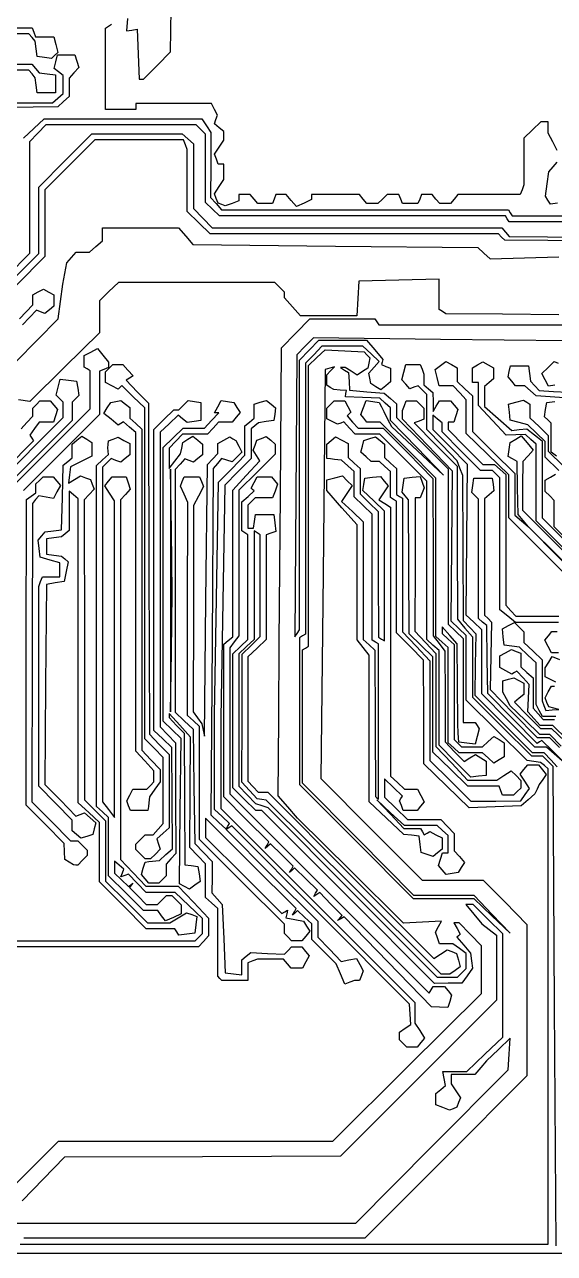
# Model space of a CAD drawing. Extents: x 13 to 278, y 25 to 201.
# Drawn here: x 98.5 to 144.7, y 24.6 to 131.8 of the extents above; entities that cross this region are included whole.
import ezdxf

# ---------------------------------------------------------------- set-up
doc = ezdxf.new("R2010")
doc.units = 0
doc.layers.add('Layer_1', color=7, linetype='CONTINUOUS')

msp = doc.modelspace()

# ---------------------------------------------------------------- linework, layer by layer
at = {"layer": 'Layer_1', "color": 7}
for points in [[(12.949534, 112.88561), (12.949534, 201.124155), (145.2412, 201.124155), (277.53287, 201.124155), (277.53287, 112.88561), (277.53287, 24.64707), (145.2412, 24.64707), (12.949534, 24.64707)], [(108.61531, 59.45866), (108.19953, 59.87444), (108.19953, 60.10122), (108.19953, 60.32801), (108.61531, 60.74378), (109.03108, 61.15956), (109.36805, 61.15956), (109.70502, 61.15956), (110.1429, 61.64341), (110.58078, 62.12726), (110.58078, 65.00425), (110.58078, 67.88124), (109.79128, 68.6958), (109.00178, 69.51036), (108.98888, 83.94284), (108.97598, 98.37532), (107.97578, 99.35198), (106.97558, 100.32865), (106.81647, 100.16954), (106.65736, 100.01043), (106.10554, 100.30576), (105.55371, 100.60109), (105.55371, 101.06803), (105.55371, 101.53497), (105.87121, 101.85247), (106.18871, 102.16997), (106.62395, 102.16997), (107.05919, 102.16997), (107.51431, 101.66707), (107.96943, 101.16417), (107.66363, 100.97518), (107.35784, 100.78619), (108.33124, 99.78933), (109.30465, 98.79247), (109.34735, 84.35641), (109.39015, 69.92035), (110.25004, 69.03308), (111.10994, 68.14582), (111.10994, 64.95828), (111.10994, 61.77074), (110.57703, 61.28846), (110.04413, 60.80619), (110.18914, 60.34929), (110.33415, 59.8924), (109.9094, 59.46764), (109.48465, 59.04289), (109.25787, 59.04289), (109.03108, 59.04289)], [(107.56733, 63.69226), (107.40768, 64.1083), (107.68062, 64.6183), (107.95357, 65.1283), (108.5528, 65.1283), (109.15203, 65.1283), (109.46953, 65.4458), (109.78703, 65.7633), (109.78703, 66.2539), (109.78703, 66.7445), (108.99451, 67.59005), (108.20198, 68.4356), (108.20098, 82.33357), (108.19998, 96.23154), (107.65847, 96.69519), (107.11695, 97.15886), (106.89228, 97.02), (106.6676, 96.88114), (106.04473, 97.39231), (105.42186, 97.90349), (105.7148, 98.38308), (106.00774, 98.86268), (106.45512, 98.95068), (106.90249, 99.03868), (107.28665, 98.71985), (107.67082, 98.40102), (107.67082, 97.94526), (107.67082, 97.4895), (108.19998, 97.01061), (108.72915, 96.53172), (108.72915, 82.53546), (108.72915, 68.5392), (109.52168, 67.69365), (110.3142, 66.84811), (110.3152, 66.31167), (110.3162, 65.77522), (109.85823, 65.12139), (109.40027, 64.46755), (109.36937, 64.20262), (109.33847, 63.93769), (109.29817, 63.60696), (109.25787, 63.27623), (108.49242, 63.27623), (107.72698, 63.27623)], [(109.00382, 57.3104), (108.68498, 57.69458), (108.85696, 58.23644), (109.02894, 58.77831), (109.34184, 58.81861), (109.65474, 58.85891), (109.96163, 58.88831), (110.26851, 58.91771), (110.83121, 59.42695), (111.39391, 59.93618), (111.36171, 64.35641), (111.32951, 68.77664), (110.55829, 69.51552), (109.78707, 70.25439), (109.78707, 83.38216), (109.78707, 96.50993), (110.65957, 97.35558), (111.53206, 98.20123), (111.7368, 98.20123), (111.94154, 98.20123), (112.35249, 98.61219), (112.76345, 99.02314), (113.32578, 98.94294), (113.88811, 98.86274), (113.88811, 98.06899), (113.88811, 97.27524), (113.27824, 97.18874), (112.66836, 97.10234), (112.27648, 97.42757), (111.88461, 97.7528), (111.10042, 97.0015), (110.31624, 96.25021), (110.31624, 83.41575), (110.31624, 70.58129), (110.9857, 69.88252), (111.65516, 69.18375), (111.67136, 64.35932), (111.68756, 59.53489), (111.26653, 59.06965), (110.84549, 58.60442), (110.84549, 58.08285), (110.84549, 57.56129), (110.52799, 57.24379), (110.21049, 56.92629), (109.76664, 56.92629), (109.32279, 56.92629), (109.00395, 57.31047)], [(115.51967, 48.63595), (115.34328, 48.81233), (115.34328, 51.76994), (115.34328, 54.72754), (114.81412, 55.20643), (114.28495, 55.68532), (114.28495, 57.15119), (114.28495, 58.61706), (113.60292, 59.32895), (112.92089, 60.04083), (112.94959, 64.85859), (112.97829, 69.67635), (112.04411, 70.71038), (111.10992, 71.74441), (111.10992, 71.55969), (111.10992, 71.37497), (111.76504, 70.69117), (112.42016, 70.00737), (112.44326, 64.27675), (112.46636, 58.54613), (113.04488, 58.46383), (113.6234, 58.38153), (113.7147, 57.7349), (113.806, 57.08826), (113.34745, 56.75296), (112.8889, 56.41766), (112.45125, 56.65188), (112.0136, 56.88611), (112.0833, 63.21402), (112.153, 69.54194), (111.36688, 70.29509), (110.58076, 71.04824), (110.58076, 82.98538), (110.58076, 94.92252), (111.45325, 95.76817), (112.32574, 96.61382), (113.25921, 96.61382), (114.19268, 96.61382), (114.81409, 97.27528), (115.4355, 97.93674), (115.24778, 97.93674), (115.06006, 97.93674), (115.35185, 98.48196), (115.64365, 99.02718), (116.19404, 98.94498), (116.74442, 98.86278), (117.02069, 98.42194), (117.29695, 97.9811), (116.94917, 97.56204), (116.60138, 97.14299), (116.01333, 97.14299), (115.42527, 97.14299), (114.94638, 96.61382), (114.46749, 96.08465), (113.364, 96.08465), (112.2605, 96.08465), (111.68521, 95.47229), (111.10993, 94.85992), (111.10993, 93.9814), (111.10993, 93.10287), (111.60718, 93.73503), (112.10443, 94.36718), (112.20253, 94.86683), (112.30063, 95.36648), (112.74147, 95.64408), (113.18232, 95.92168), (113.60137, 95.57389), (114.02042, 95.22611), (114.02042, 94.76174), (114.02042, 94.29736), (113.62692, 93.97078), (113.23341, 93.6442), (112.85803, 93.78825), (112.48264, 93.9323), (112.06091, 93.46629), (111.63917, 93.00028), (111.63917, 82.42113), (111.63917, 71.84199), (112.41724, 71.09656), (113.1953, 70.35113), (113.2771, 65.37522), (113.3589, 60.39932), (114.1121, 59.61382), (114.86529, 58.82832), (114.85479, 57.46591), (114.84419, 56.1035), (115.29217, 55.58198), (115.74016, 55.06046), (115.87245, 52.09079), (116.00474, 49.12111), (116.73234, 49.03741), (117.45995, 48.95371), (117.45995, 49.60035), (117.45995, 50.24698), (117.84174, 50.56385), (118.22354, 50.88071), (119.69831, 50.81241), (121.17308, 50.74411), (121.4861, 51.05712), (121.79914, 51.37014), (122.24299, 51.37014), (122.68684, 51.37014), (123.00218, 50.99018), (123.31752, 50.61022), (123.02527, 50.06414), (122.73302, 49.51806), (122.24556, 49.51806), (121.7581, 49.51806), (121.42872, 49.91493), (121.09934, 50.31181), (119.96275, 50.31181), (118.82616, 50.31181), (118.40765, 50.15121), (117.98914, 49.99061), (117.98914, 49.22517), (117.98914, 48.45973), (116.84261, 48.45973), (115.69608, 48.45973)], [(131.53578, 42.95623), (131.21828, 43.27373), (131.21828, 43.60269), (131.21828, 43.93164), (131.7096, 44.27738), (132.20092, 44.62311), (132.14802, 45.49966), (132.09512, 46.37621), (124.33227, 54.15047), (116.56942, 61.92473), (116.32394, 61.77302), (116.07846, 61.62131), (120.0765, 57.61702), (124.07453, 53.61273), (124.07453, 52.92014), (124.07453, 52.22754), (125.10258, 51.1682), (126.13063, 50.10887), (126.79896, 50.23663), (127.46727, 50.36438), (127.75433, 49.82802), (128.04139, 49.29165), (127.88174, 48.87561), (127.72208, 48.45957), (127.50745, 48.45957), (127.29281, 48.45957), (126.87286, 48.29841), (126.4529, 48.13726), (126.06289, 49.02602), (125.67287, 49.91477), (124.60912, 50.96601), (123.54537, 52.01723), (123.54537, 52.70582), (123.54537, 53.39441), (122.93042, 53.97211), (122.31548, 54.54982), (122.09426, 54.34897), (121.87303, 54.14811), (122.03338, 54.43034), (122.19373, 54.71256), (118.23934, 58.66036), (114.28495, 62.60816), (114.28495, 61.7589), (114.28495, 60.90965), (117.61984, 57.59647), (120.95473, 54.28328), (121.19827, 54.4338), (121.44181, 54.58431), (121.36911, 54.24863), (121.29641, 53.91294), (122.06186, 53.76594), (122.82732, 53.61894), (123.10485, 53.1781), (123.38239, 52.73726), (123.03461, 52.3182), (122.68682, 51.89915), (122.24297, 51.89915), (121.79912, 51.89915), (121.48162, 52.21665), (121.16412, 52.53415), (121.16412, 52.9478), (121.16412, 53.36145), (117.45995, 57.05852), (113.75578, 60.7556), (113.75578, 65.67908), (113.75578, 70.60255), (113.22705, 71.08105), (112.69832, 71.55954), (112.72062, 80.84931), (112.74292, 90.13907), (112.42083, 90.84599), (112.09873, 91.5529), (112.25751, 91.96665), (112.41627, 92.3804), (113.09434, 92.3804), (113.77241, 92.3804), (113.93796, 91.94898), (114.10351, 91.51756), (113.6699, 90.69221), (113.2363, 89.86686), (113.2258, 80.87102), (113.2153, 71.87519), (113.58604, 71.34602), (113.95677, 70.81686), (114.07161, 70.28769), (114.18645, 69.75852), (114.32294, 81.59415), (114.45942, 93.42977), (114.90136, 93.9181), (115.3433, 94.40644), (115.3433, 94.83932), (115.3433, 95.2722), (115.87794, 95.55832), (116.41257, 95.84445), (116.67026, 95.68519), (116.92796, 95.52593), (117.19344, 95.02987), (117.45892, 94.53381), (117.03469, 94.10958), (116.61046, 93.68535), (116.14653, 93.8326), (115.68259, 93.97985), (115.31527, 93.53725), (114.94794, 93.09465), (114.85454, 77.987), (114.76114, 62.87936), (115.42116, 62.26414), (116.08118, 61.64894), (116.23322, 61.89496), (116.38528, 62.14098), (115.73197, 62.75472), (115.07867, 63.36847), (115.07893, 67.48954), (115.0792, 71.61061), (115.25443, 81.7512), (115.42966, 91.8918), (116.57697, 93.0723), (117.72428, 94.25279), (117.72428, 95.53316), (117.72428, 96.81352), (118.12115, 97.1429), (118.51803, 97.47227), (118.51803, 98.08351), (118.51803, 98.69474), (119.05989, 98.86672), (119.60176, 99.0387), (119.9987, 98.70926), (120.39565, 98.37983), (120.31675, 97.82751), (120.23805, 97.27519), (119.5766, 97.18369), (118.91514, 97.09219), (118.58441, 96.82057), (118.25368, 96.54894), (118.25368, 95.25995), (118.25368, 93.97097), (117.10651, 92.80733), (115.95934, 91.64369), (115.78397, 81.49485), (115.6086, 71.34602), (115.60833, 67.40251), (115.60807, 63.45901), (124.07474, 54.98798), (132.5414, 46.51696), (132.5414, 45.62687), (132.5414, 44.73678), (132.96957, 44.08331), (133.39775, 43.42983), (133.06947, 43.03428), (132.74119, 42.63873), (132.29734, 42.63873), (131.85349, 42.63873), (131.53599, 42.95623)], [(136.04693, 67.57725), (134.65787, 68.96621), (134.65787, 73.09167), (134.65787, 77.21712), (134.1287, 77.69601), (133.59953, 78.1749), (133.59953, 85.08542), (133.59953, 91.99593), (131.54316, 94.04024), (129.48678, 96.08455), (128.40916, 96.08455), (127.33155, 96.08455), (126.84683, 96.62016), (126.36212, 97.15576), (126.07822, 97.05279), (125.79432, 96.94981), (125.3313, 97.18795), (124.86828, 97.42609), (124.86828, 97.89303), (124.86828, 98.35997), (125.18578, 98.67747), (125.50328, 98.99497), (125.97022, 98.99497), (126.43716, 98.99497), (126.70175, 98.50059), (126.96633, 98.00622), (126.80087, 97.84076), (126.63542, 97.6753), (127.11577, 97.14451), (127.59613, 96.61372), (128.68545, 96.61372), (129.77476, 96.61372), (131.95173, 94.42538), (134.1287, 92.23704), (134.1347, 85.3634), (134.1407, 78.48976), (134.6581, 77.8283), (135.1755, 77.16685), (135.1815, 73.21069), (135.1875, 69.25454), (136.01493, 68.40084), (136.84237, 67.54714), (137.33876, 67.85715), (137.83516, 68.16715), (138.29727, 67.87566), (138.75937, 67.58418), (138.75937, 66.95155), (138.75937, 66.31893), (138.09791, 66.25363), (137.43645, 66.18833), (136.04739, 67.57729)], [(111.78078, 52.67773), (111.60789, 52.95747), (110.34948, 52.95747), (109.09107, 52.95747), (107.0578, 55.00395), (105.02453, 57.05043), (105.02453, 59.64233), (105.02453, 62.23423), (104.09849, 63.08413), (103.17245, 63.93402), (103.17245, 77.19876), (103.17245, 90.46351), (102.77557, 90.79289), (102.3787, 91.12226), (102.3787, 89.40247), (102.3787, 87.68268), (102.04797, 87.41105), (101.71724, 87.13943), (101.05578, 87.04793), (100.39432, 86.95643), (100.39432, 86.29497), (100.39432, 85.63351), (101.05578, 85.54201), (101.71724, 85.45051), (102.01374, 85.20729), (102.31024, 84.96407), (102.13534, 84.10891), (101.96043, 83.25375), (101.17738, 83.11819), (100.39432, 82.98263), (100.32452, 74.26595), (100.25472, 65.54927), (101.61679, 64.17007), (102.97886, 62.79087), (103.35012, 62.93334), (103.72138, 63.07581), (104.212, 62.63181), (104.7026, 62.18781), (104.57045, 61.68244), (104.43829, 61.17707), (103.92499, 61.01416), (103.4117, 60.85124), (103.02752, 61.17008), (102.64334, 61.48892), (102.64334, 61.95658), (102.64334, 62.42424), (101.18813, 63.90288), (99.732932, 65.38152), (99.732932, 74.09681), (99.732932, 82.8121), (99.893522, 83.23061), (100.05412, 83.64913), (100.81957, 83.64913), (101.58501, 83.64913), (101.58501, 84.25587), (101.58501, 84.86262), (100.72511, 85.11577), (99.865222, 85.36892), (99.779922, 86.11252), (99.694622, 86.85613), (99.997682, 87.2213), (100.30075, 87.58647), (101.00899, 87.66837), (101.71723, 87.75027), (101.79203, 90.56936), (101.86683, 93.38845), (102.25501, 93.71061), (102.64319, 94.03277), (102.64319, 94.62944), (102.64319, 95.2261), (103.06224, 95.57388), (103.4813, 95.92167), (103.92214, 95.64359), (104.36298, 95.36551), (104.36298, 94.76173), (104.36298, 94.15794), (103.89996, 93.93067), (103.43694, 93.70339), (102.97392, 93.47827), (102.5109, 93.25315), (102.4258, 92.53816), (102.3407, 91.82318), (102.85375, 92.14359), (103.3668, 92.46399), (103.80472, 92.29594), (104.24264, 92.1279), (104.40102, 91.71517), (104.5594, 91.30244), (104.13044, 90.82843), (103.70148, 90.35444), (103.70948, 77.27839), (103.71748, 64.20235), (104.63512, 63.28905), (105.55276, 62.37574), (105.55276, 59.74159), (105.55276, 57.10744), (107.39206, 55.29708), (109.23136, 53.48673), (110.19551, 53.48673), (111.15966, 53.48673), (111.89859, 53.92323), (112.63753, 54.35973), (113.08161, 54.18932), (113.5257, 54.0189), (113.4418, 53.2898), (113.358, 52.56069), (112.65538, 52.47939), (111.95276, 52.39809)], [(130.1816, 50.0737), (126.36679, 53.99204), (126.08056, 53.82922), (125.79432, 53.66639), (125.99814, 53.89058), (126.20196, 54.11477), (125.22754, 55.11267), (124.25312, 56.11057), (123.99066, 55.94835), (123.72819, 55.78614), (123.8904, 56.04861), (124.05262, 56.31107), (123.05472, 57.28549), (122.05682, 58.25991), (121.83263, 58.05609), (121.60844, 57.85227), (121.7722, 58.14001), (121.93595, 58.42774), (120.93805, 59.40216), (119.94016, 60.37658), (119.71597, 60.17276), (119.49178, 59.96894), (119.65337, 60.25318), (119.81496, 60.53741), (117.84371, 62.49551), (115.87245, 64.45361), (115.87245, 71.10857), (115.87245, 77.76352), (116.26932, 78.0929), (116.6662, 78.42228), (116.6662, 84.81179), (116.6662, 91.20131), (117.84112, 92.48104), (119.01605, 93.76078), (118.72541, 94.22616), (118.43477, 94.69155), (118.60282, 95.12948), (118.77086, 95.5674), (119.17711, 95.72329), (119.58335, 95.87918), (119.97686, 95.5526), (120.37037, 95.22602), (120.37037, 94.78711), (120.37037, 94.34821), (118.78287, 92.77727), (117.19537, 91.20634), (117.18737, 84.84805), (117.17937, 78.48977), (116.79091, 77.97618), (116.40245, 77.46259), (116.40245, 71.09551), (116.40245, 64.72843), (125.09935, 56.03453), (133.79626, 47.34062), (133.97851, 47.63551), (134.16076, 47.9304), (134.64192, 47.9304), (135.12307, 47.9304), (135.44191, 47.54622), (135.76075, 47.16204), (135.58877, 46.62018), (135.41679, 46.07832), (134.70701, 46.11682), (133.99724, 46.15532), (130.18243, 50.07367)], [(134.94358, 58.09138), (134.61415, 58.48833), (134.78613, 59.03019), (134.95811, 59.57206), (135.20486, 59.57206), (135.45162, 59.57206), (135.45162, 60.3248), (135.45162, 61.07754), (134.96776, 61.51542), (134.48391, 61.9533), (133.05955, 61.9533), (131.63519, 61.9533), (130.43455, 63.07778), (129.23391, 64.20226), (130.41348, 62.94549), (131.59304, 61.68872), (132.31609, 61.68872), (133.03914, 61.68872), (133.20533, 61.41982), (133.37152, 61.15092), (133.61235, 61.29977), (133.85318, 61.44861), (134.38781, 61.16248), (134.92245, 60.87635), (134.92245, 60.38889), (134.92245, 59.90143), (134.53827, 59.58259), (134.15409, 59.26375), (133.62858, 59.43054), (133.10308, 59.59733), (133.02058, 60.3123), (132.93808, 61.02726), (132.25613, 61.10656), (131.57418, 61.18586), (130.07332, 62.60514), (128.57246, 64.02441), (128.57246, 70.42159), (128.57246, 76.81877), (128.04329, 77.49149), (127.51413, 78.16422), (127.51413, 83.17937), (127.51413, 88.19451), (126.19121, 89.67879), (124.86829, 91.16307), (124.86829, 91.63438), (124.86829, 92.10569), (125.55215, 92.27733), (126.236, 92.44896), (126.6513, 92.03366), (127.06662, 91.61834), (126.61101, 90.923), (126.1554, 90.22765), (127.09935, 89.3374), (128.04329, 88.44714), (128.04329, 83.31101), (128.04329, 78.17487), (128.55553, 77.71131), (129.06776, 77.24774), (129.09246, 70.87161), (129.11716, 64.49548), (129.24174, 64.37091), (129.36631, 64.24633), (129.36631, 71.02169), (129.36631, 77.79705), (129.10173, 77.96057), (128.83714, 78.12409), (128.83714, 83.61522), (128.83714, 89.10636), (128.04339, 89.86682), (127.24964, 90.62728), (127.24964, 91.72739), (127.24964, 92.82751), (126.69663, 93.32798), (126.14362, 93.82845), (125.83674, 93.85785), (125.52983, 93.88725), (125.1991, 93.92755), (124.86837, 93.96785), (124.86837, 94.59691), (124.86837, 95.22597), (125.24834, 95.54131), (125.6283, 95.85665), (126.17438, 95.5644), (126.72046, 95.27215), (126.72046, 94.661), (126.72046, 94.04986), (127.24962, 93.57097), (127.77879, 93.09208), (127.77879, 91.98656), (127.77879, 90.88104), (128.56519, 90.10934), (129.35159, 89.33764), (129.35859, 83.86315), (129.36559, 78.38866), (129.63017, 78.22514), (129.89476, 78.06162), (129.89476, 83.71387), (129.89476, 89.36613), (128.95842, 90.27366), (128.02209, 91.18119), (128.09849, 91.71462), (128.17489, 92.24806), (128.85899, 92.32756), (129.5431, 92.40706), (129.88248, 91.99813), (130.22186, 91.58921), (129.81895, 90.97429), (129.41604, 90.35938), (129.91994, 90.04468), (130.42384, 89.72999), (130.42384, 78.00439), (130.42384, 66.2788), (131.03621, 65.70351), (131.64857, 65.12822), (132.21753, 65.12822), (132.78647, 65.12822), (133.07873, 64.58215), (133.37098, 64.03607), (133.05564, 63.6561), (132.7403, 63.27614), (132.13954, 63.27614), (131.53879, 63.27614), (131.37733, 63.69689), (131.21588, 64.11764), (131.33962, 64.31786), (131.46336, 64.51808), (130.67902, 65.26953), (129.89468, 66.02098), (129.89468, 65.23142), (129.89468, 64.44187), (130.89802, 63.46213), (131.90136, 62.48239), (133.36544, 62.48239), (134.82952, 62.48239), (135.40481, 61.87003), (135.98009, 61.25766), (135.98009, 60.5018), (135.98009, 59.74593), (136.43199, 59.24659), (136.88389, 58.74725), (136.60341, 58.29972), (136.32292, 57.85218), (135.79763, 57.77328), (135.27233, 57.69438), (134.9429, 58.09132)], [(135.30898, 65.42028), (133.33495, 67.3344), (133.32295, 71.85375), (133.31095, 76.3731), (132.1345, 77.56372), (130.95806, 78.75435), (130.95606, 84.49342), (130.95406, 90.23249), (130.68948, 90.39601), (130.42489, 90.55953), (130.42489, 91.69354), (130.42489, 92.82754), (129.94104, 93.26542), (129.45718, 93.7033), (129.10198, 93.7033), (128.74677, 93.7033), (128.29162, 94.11521), (127.83646, 94.52712), (127.96862, 95.03249), (128.10078, 95.53786), (128.61407, 95.70078), (129.12737, 95.86369), (129.51155, 95.54485), (129.89573, 95.22601), (129.89573, 94.63796), (129.89573, 94.0499), (130.42489, 93.57101), (130.95406, 93.09212), (130.95406, 91.95812), (130.95406, 90.82412), (131.21864, 90.6606), (131.48323, 90.49708), (131.48323, 84.68052), (131.48323, 78.86397), (132.67385, 77.59109), (133.86448, 76.31822), (133.86448, 71.97294), (133.86448, 67.62765), (135.65547, 65.85038), (137.44647, 64.07311), (139.62666, 64.09641), (141.80686, 64.11971), (142.18452, 64.65889), (142.56217, 65.19807), (142.15077, 65.82593), (141.73938, 66.4538), (142.06766, 66.84935), (142.39594, 67.2449), (142.86031, 67.2449), (143.32468, 67.2449), (143.67247, 66.82585), (144.02025, 66.40679), (143.70318, 65.96595), (143.38611, 65.52511), (143.20766, 65.12823), (143.02922, 64.73136), (142.42531, 64.20219), (141.82141, 63.67303), (139.5524, 63.58953), (137.28338, 63.50603)], [(102.38811, 58.76689), (102.00065, 59.01195), (101.97045, 59.70215), (101.94025, 60.39235), (100.28145, 62.06603), (98.622652, 63.73971), (98.647852, 77.06786), (98.673052, 90.39601), (99.070712, 90.68976), (99.468372, 90.98352), (99.468372, 91.36445), (99.468372, 91.74539), (99.785872, 92.06289), (100.10337, 92.38039), (100.54722, 92.38039), (100.99107, 92.38039), (101.30641, 92.00042), (101.62175, 91.62046), (101.31539, 91.04802), (101.00902, 90.47557), (100.37267, 90.59722), (99.736312, 90.71887), (99.458432, 90.38404), (99.180552, 90.04922), (99.151252, 77.04185), (99.121952, 64.03449), (100.80888, 62.33244), (102.4958, 60.63039), (102.81527, 60.63039), (103.13474, 60.63039), (103.55052, 60.21461), (103.96629, 59.79884), (103.96629, 59.57206), (103.96629, 59.34527), (103.55052, 58.9295), (103.13474, 58.51372), (102.95521, 58.51772), (102.77567, 58.52172), (102.38821, 58.76678)], [(111.30813, 87.66641), (111.23063, 93.04185), (111.2305, 82.45851), (111.23037, 71.87518), (111.30797, 77.08308), (111.38557, 82.29098)], [(140.04521, 64.99601), (139.89292, 65.39289), (138.53216, 65.39789), (137.17141, 65.40289), (135.65005, 66.87513), (134.1287, 68.34736), (134.1287, 72.50464), (134.1287, 76.66191), (133.09711, 77.66924), (132.06551, 78.67657), (132.02701, 84.52306), (131.98851, 90.36955), (131.71541, 90.69862), (131.4423, 91.02768), (131.5288, 91.63756), (131.6153, 92.24744), (132.32019, 92.32894), (133.02508, 92.41044), (133.18608, 91.90317), (133.34709, 91.39589), (133.18049, 90.96174), (133.01389, 90.52759), (132.79021, 90.52759), (132.56653, 90.52759), (132.56253, 84.71607), (132.55853, 78.90454), (133.47558, 77.93218), (134.39263, 76.95982), (134.39263, 72.9081), (134.39263, 68.85637), (135.774, 67.38886), (137.15538, 65.92134), (138.42915, 65.92134), (139.70291, 65.92134), (140.32526, 66.32912), (140.94761, 66.7369), (141.37428, 66.31022), (141.80096, 65.88355), (141.80096, 65.55849), (141.80096, 65.23343), (141.48346, 64.91593), (141.16596, 64.59843), (140.68141, 64.59843), (140.19685, 64.59843), (140.04456, 64.9953)], [(153.4962, 72.32498), (153.1787, 72.64248), (153.1787, 75.03944), (153.1787, 77.4364), (147.82089, 82.72559), (142.46307, 88.01477), (147.6886, 82.72069), (152.91412, 77.4266), (152.91412, 75.03454), (152.91412, 72.64248), (153.23162, 72.32498), (153.54912, 72.00748), (153.68141, 72.00748), (153.8137, 72.00748)]]:
    msp.add_lwpolyline(points, close=True, dxfattribs=at)
for points in [[(107.46383, 132.34847), (107.39143, 131.24777), (107.86072, 131.32697), (108.33, 131.40617), (108.4068, 129.22335), (108.4837, 127.04054), (108.68249, 127.04054), (108.88128, 127.04054), (110.06085, 128.24224), (111.24042, 129.44395), (111.30322, 135.03144)], [(144.9716, 120.82281), (144.57636, 121.58066), (144.18111, 122.33851), (144.18111, 122.83743), (144.18111, 123.33635), (143.86486, 123.33635), (143.54861, 123.33635), (142.80653, 122.62539), (142.06444, 121.91443), (142.06444, 119.86891), (142.06444, 117.82338), (141.90385, 117.40487), (141.74325, 116.98635), (139.02583, 116.98635), (136.3084, 116.98635), (135.97894, 116.58947), (135.64957, 116.19259), (135.18519, 116.19259), (134.72082, 116.19259), (134.39144, 116.58947), (134.06207, 116.98634), (133.5936, 116.98634), (133.12514, 116.98634), (132.97285, 116.58947), (132.82055, 116.19259), (132.14248, 116.19259), (131.46442, 116.19259), (131.31212, 116.58947), (131.15983, 116.98634), (130.64007, 116.98634), (130.12031, 116.98634), (129.72344, 116.58947), (129.32656, 116.19259), (128.84869, 116.19259), (128.37082, 116.19259), (128.04144, 116.58947), (127.71207, 116.98634), (125.6278, 116.98634), (123.54353, 116.98634), (123.54353, 116.76423), (123.54353, 116.54212), (122.87671, 116.23829), (122.2099, 115.93447), (121.75958, 116.46041), (121.30926, 116.98634), (120.8672, 116.98634), (120.42514, 116.98634), (120.27284, 116.58947), (120.12055, 116.19259), (119.48319, 116.19259), (118.84582, 116.19259), (118.51644, 116.58947), (118.18707, 116.98634), (117.6903, 116.98634), (117.19353, 116.98634), (117.19353, 116.71323), (117.19353, 116.44012), (116.59821, 116.21883), (116.0029, 115.99754), (115.69263, 116.11552), (115.38236, 116.23351), (115.22361, 116.64721), (115.06486, 117.06091), (115.46773, 117.67577), (115.87061, 118.29064), (115.87061, 118.96141), (115.87061, 119.63218), (115.63433, 119.63218), (115.39806, 119.63218), (115.23146, 120.06633), (115.06486, 120.50049), (115.46773, 121.11536), (115.87061, 121.73022), (115.87061, 122.10401), (115.87061, 122.4778), (115.46169, 122.81717), (115.05278, 123.15654), (115.19616, 123.53019), (115.33955, 123.90384), (115.0666, 124.41384), (114.79366, 124.92384), (111.49568, 124.92384), (108.19769, 124.92384), (108.19769, 124.65926), (108.19769, 124.39468), (106.87478, 124.39468), (105.55186, 124.39468), (105.55186, 127.95094), (105.55186, 131.5072), (105.81716, 131.67116), (106.08246, 131.83513)], [(97.815592, 131.53765), (99.145102, 131.53765), (99.297402, 131.14077), (99.449692, 130.74389), (100.24671, 130.74389), (101.04372, 130.74389), (101.2146, 130.06306), (101.38548, 129.38223), (101.11786, 129.11462), (100.85025, 128.84701), (100.22442, 128.93561), (99.598592, 129.02411), (99.507092, 129.68557), (99.415592, 130.34702), (99.143962, 130.67775), (98.872332, 131.00849), (97.766012, 131.00849)], [(96.778412, 124.9955), (98.850952, 124.9895), (100.92348, 124.9835), (101.3865, 125.39141), (101.84952, 125.79933), (101.84952, 126.58905), (101.84952, 127.37877), (101.45678, 127.67252), (101.06403, 127.96627), (101.22305, 128.56158), (101.38207, 129.1569), (102.12713, 129.1569), (102.8722, 129.1569), (103.04617, 128.60877), (103.22014, 128.06064), (102.79941, 127.59575), (102.37869, 127.13085), (102.37869, 126.3328), (102.37869, 125.53474), (101.88335, 125.08647), (101.38801, 124.63819), (99.257782, 124.61059), (97.127552, 124.58299)], [(97.460832, 128.36376), (99.138922, 128.36376), (99.455262, 127.9826), (99.771602, 127.60143), (100.47984, 127.51953), (101.18808, 127.43763), (101.18808, 126.64388), (101.18808, 125.85013), (100.39433, 125.85013), (99.600582, 125.85013), (99.509082, 126.51158), (99.417582, 127.17304), (99.145952, 127.50377), (98.874322, 127.8345), (97.737732, 127.8345)], [(98.407792, 121.89456), (99.311042, 122.74653), (100.21429, 123.5985), (107.08582, 123.5985), (113.95735, 123.5985), (114.35588, 122.99026), (114.75442, 122.38202), (114.74192, 119.55093), (114.72942, 116.71986), (115.20854, 116.19043), (115.68767, 115.661), (128.19875, 115.661), (140.70984, 115.661), (140.87336, 115.39642), (141.03688, 115.13184), (144.03319, 115.13184), (147.0295, 115.13184)], [(147.0687, 114.60536), (143.92163, 114.60536), (140.77456, 114.60536), (140.61104, 114.86994), (140.44752, 115.13453), (127.97862, 115.13453), (115.50973, 115.13453), (114.89736, 115.70981), (114.285, 116.2851), (114.285, 119.26279), (114.285, 122.24048), (113.86923, 122.65625), (113.45345, 123.07203), (106.90727, 123.07203), (100.36108, 123.07203), (99.650122, 122.32994), (98.939172, 121.58786), (98.939172, 116.71377), (98.939172, 111.83968), (97.027562, 109.91522)], [(97.423282, 109.5174), (99.732872, 111.83774), (99.732872, 114.73769), (99.732872, 117.63764), (102.04245, 119.95798), (104.35204, 122.27832), (108.30547, 122.27832), (112.25891, 122.27832), (112.74276, 121.84043), (113.22662, 121.40255), (113.22662, 118.58337), (113.22662, 115.76419), (114.05176, 114.92021), (114.8769, 114.07623), (127.51311, 114.07623), (140.14932, 114.07623), (140.45864, 113.70353), (140.76796, 113.33082), (144.11336, 113.29932), (147.45877, 113.26792)], [(147.89442, 112.95629), (144.14046, 112.98069), (140.3865, 113.00509), (140.11435, 113.27724), (139.84222, 113.54942), (127.27244, 113.54942), (114.70266, 113.54942), (113.69931, 114.52916), (112.69597, 115.5089), (112.69597, 118.21169), (112.69597, 120.91448), (112.53537, 121.33299), (112.37477, 121.75151), (108.506, 121.75151), (104.63723, 121.75151), (102.44889, 119.57454), (100.26055, 117.39757), (100.26055, 114.48628), (100.26055, 111.57499), (97.818382, 109.12262)], [(145.00552, 116.23561), (144.37398, 116.14631), (144.15401, 116.50018), (143.93404, 116.85406), (144.09313, 117.9124), (144.25222, 118.97073), (144.61391, 119.38844), (144.9756, 119.80614)], [(97.762712, 102.43446), (99.597672, 104.28359), (101.43263, 106.13273), (101.62749, 107.65703), (101.82234, 109.18134), (102.00047, 110.10738), (102.1786, 111.03342), (102.58425, 111.49645), (102.98991, 111.95947), (103.56987, 111.95947), (104.14984, 111.95947), (104.71949, 112.45352), (105.28914, 112.94758), (105.28914, 113.51186), (105.28914, 114.07614), (108.60912, 114.07614), (111.92911, 114.07614), (112.55472, 113.34853), (113.18034, 112.62093), (125.61146, 112.48864), (138.04258, 112.35634), (138.58147, 111.86835), (139.12037, 111.38036), (142.11465, 111.46256), (145.10893, 111.54476)], [(145.10893, 106.50294), (140.18673, 106.54584), (135.26452, 106.58874), (134.96121, 106.7762), (134.65789, 106.96366), (134.65789, 108.27864), (134.65789, 109.59362), (131.15216, 109.51982), (127.64643, 109.44602), (127.56703, 107.92467), (127.48763, 106.40331), (125.03103, 106.40331), (122.57443, 106.40331), (121.86924, 107.19477), (121.16404, 107.98623), (121.16404, 108.23421), (121.16404, 108.48218), (120.74827, 108.89796), (120.33249, 109.31373), (113.51147, 109.31373), (106.69044, 109.31373), (105.85745, 108.51768), (105.02446, 107.72163), (105.02446, 106.32023), (105.02446, 104.91883), (101.98651, 101.92152), (98.948552, 98.9242), (97.960792, 99.08449)], [(98.053122, 106.13856), (98.628412, 106.75093), (99.203702, 107.36329), (99.203702, 107.80011), (99.203702, 108.23676), (99.673552, 108.48822), (100.14341, 108.73968), (100.59959, 108.48438), (101.05578, 108.22909), (101.05578, 107.74546), (101.05578, 107.26184), (100.66228, 106.93526), (100.26877, 106.60868), (99.896692, 106.75146), (99.524612, 106.89424), (98.921162, 106.2519), (98.317712, 105.60955)], [(96.954742, 29.93873), (101.44682, 34.43665), (113.41993, 34.43665), (125.39303, 34.43665), (131.87753, 40.88211), (138.36203, 47.32756), (138.36203, 49.40376), (138.36203, 51.47996), (137.38229, 52.48331), (136.40256, 53.48665), (136.18236, 53.48665), (135.96216, 53.48665), (136.22675, 52.99227), (136.49133, 52.49789), (136.34878, 52.35534), (136.20622, 52.21278), (136.80864, 51.51993), (137.41106, 50.82709), (137.49926, 50.16878), (137.58746, 49.51047), (137.11489, 48.86104), (136.64232, 48.21161), (135.44996, 48.20361), (134.25759, 48.19561), (126.72045, 55.73624), (119.1833, 63.27686), (118.92813, 63.27686), (118.67297, 63.27686), (117.66962, 64.2566), (116.66628, 65.23634), (116.66628, 71.08964), (116.66628, 76.94295), (117.32774, 77.56436), (117.9892, 78.18577), (117.9892, 82.75424), (117.9892, 87.32272), (117.72461, 87.48624), (117.46003, 87.64976), (117.46003, 88.91605), (117.46003, 90.18235), (117.99082, 90.6627), (118.52161, 91.14306), (118.397, 91.26767), (118.2724, 91.39227), (118.53698, 91.88665), (118.80156, 92.38103), (119.42132, 92.38103), (120.04107, 92.38103), (120.30758, 92.0503), (120.57409, 91.71957), (120.3485, 91.12426), (120.12292, 90.52894), (119.37355, 90.52894), (118.6242, 90.52894), (118.3067, 90.21144), (117.9892, 89.89394), (117.9892, 88.88853), (117.9892, 87.88311), (118.23538, 87.88311), (118.48156, 87.88311), (118.56606, 88.47842), (118.65056, 89.07374), (119.44431, 89.07374), (120.23806, 89.07374), (120.32196, 88.34463), (120.40586, 87.61552), (119.99127, 87.45643), (119.57668, 87.29733), (119.57668, 82.74493), (119.57668, 78.19253), (118.78293, 77.43207), (117.98918, 76.67161), (117.98918, 71.25184), (117.98918, 65.83207), (118.42706, 65.34822), (118.86494, 64.86436), (119.28876, 64.86436), (119.71258, 64.86436), (126.96323, 57.61011), (134.21389, 50.35586), (134.7955, 50.73695), (135.37711, 51.11803), (135.7852, 50.96144), (136.19328, 50.80484), (136.34752, 50.22783), (136.50175, 49.65082), (136.05844, 49.32009), (135.61512, 48.98936), (135.23023, 48.98936), (134.84534, 48.98936), (127.21265, 56.58038), (119.57995, 64.17139), (119.19193, 64.22839), (118.80391, 64.28539), (118.13196, 65.01044), (117.46001, 65.73548), (117.46701, 71.31924), (117.47401, 76.903), (118.26041, 77.67471), (119.04681, 78.4464), (119.04681, 82.88461), (119.04681, 87.32282), (118.78223, 87.48634), (118.51764, 87.64986), (118.51764, 82.91786), (118.51764, 78.18587), (117.85618, 77.56446), (117.19473, 76.94305), (117.19473, 71.16593), (117.19473, 65.38881), (117.92233, 64.63324), (118.64993, 63.87768), (119.18296, 63.71155), (119.71599, 63.54542), (127.10995, 56.13515), (134.5039, 48.72488), (135.39321, 48.72488), (136.28253, 48.72488), (136.6605, 49.10285), (137.03848, 49.48083), (137.03848, 50.14619), (137.03848, 50.81154), (136.45044, 51.22342), (135.8624, 51.6353), (135.27764, 51.6353), (134.69289, 51.6353), (134.52811, 52.15447), (134.36333, 52.67364), (134.61726, 53.14666), (134.87118, 53.61967), (133.21473, 53.53267), (131.55828, 53.44567), (126.93129, 58.03063), (122.30431, 62.61558), (121.45986, 63.58732), (120.61541, 64.55905), (120.66881, 71.26023), (120.72221, 77.96142), (120.82453, 90.79371), (120.92685, 103.626), (122.15971, 104.88277), (123.39256, 106.13954), (126.23116, 106.13954), (129.06977, 106.13954), (129.23329, 105.87496), (129.39681, 105.61037), (137.39908, 105.61037), (145.40136, 105.61037)], [(145.90204, 104.22911), (134.79928, 104.35452), (123.69651, 104.47993), (122.96684, 103.75026), (122.23717, 103.02059), (122.16337, 90.71436), (122.08957, 78.40813), (122.28396, 78.71394), (122.47834, 79.01975), (122.48234, 90.78111), (122.48634, 102.54247), (123.33199, 103.41496), (124.17764, 104.28746), (126.25949, 104.28746), (128.34133, 104.28746), (129.05185, 103.44004), (129.76238, 102.59262), (129.69378, 102.37434), (129.62518, 102.15607), (130.02451, 102.00283), (130.42384, 101.84959), (130.42384, 101.24884), (130.42384, 100.64808), (130.00478, 100.3003), (129.58573, 99.95252), (129.14489, 100.23012), (128.70404, 100.50772), (128.61474, 100.96207), (128.52544, 101.41641), (128.98543, 101.9247), (129.44542, 102.43298), (128.73041, 103.09564), (128.01539, 103.75829), (126.22644, 103.75829), (124.43749, 103.75829), (123.72653, 103.01621), (123.01557, 102.27413), (123.01557, 90.46412), (123.01557, 78.6541), (122.75099, 78.49058), (122.48641, 78.32706), (122.48641, 71.92908), (122.48641, 65.53109), (127.44473, 60.56761), (132.40306, 55.60413), (135.04383, 55.60413), (137.6846, 55.60413), (139.27977, 54.08277), (140.87495, 52.56142), (139.29573, 54.21506), (137.71651, 55.86871), (135.08592, 55.86871), (132.45534, 55.86871), (127.60316, 60.76753), (122.75099, 65.66636), (122.75099, 71.46754), (122.75099, 77.26873), (123.01557, 77.43225), (123.28015, 77.59577), (123.28015, 89.83378), (123.28015, 102.07179), (124.00776, 102.76131), (124.73536, 103.45083), (126.42571, 103.35623), (128.11605, 103.26163), (128.36875, 103.00893), (128.62144, 102.75624), (128.53054, 102.29347), (128.43954, 101.8307), (127.97743, 101.53969), (127.51532, 101.24868), (126.98883, 101.57748), (126.46234, 101.90628), (126.26032, 101.90228), (126.05829, 101.89828), (126.40158, 101.68052), (126.74488, 101.46275), (126.80278, 100.69238), (126.86078, 99.92201), (128.37263, 99.78972), (129.88448, 99.65743), (130.41879, 99.197), (130.95309, 98.73656), (130.95309, 98.13282), (130.95309, 97.52908), (133.20205, 95.2918), (135.45101, 93.05453), (135.45101, 86.28178), (135.45101, 79.50904), (136.11246, 78.88764), (136.77392, 78.26623), (136.77392, 74.60818), (136.77392, 70.95014), (137.28747, 70.95014), (137.80103, 70.95014), (137.97384, 70.67051), (138.14666, 70.39089), (137.98023, 69.72779), (137.8138, 69.06469), (137.09542, 69.14749), (136.37705, 69.23029), (136.33525, 70.02404), (136.29345, 70.81779), (136.26915, 74.30876), (136.24485, 77.79974), (135.59176, 78.5421), (134.93866, 79.28445), (134.93066, 78.99473), (134.92266, 78.70501), (135.45182, 78.22612), (135.98099, 77.74723), (135.98099, 73.60782), (135.98099, 69.46841), (136.29849, 69.15091), (136.61599, 68.83341), (137.53443, 68.83341), (138.45287, 68.83341), (138.95221, 69.28531), (139.45155, 69.73721), (139.89908, 69.45491), (140.34662, 69.17262), (140.34662, 68.56883), (140.34662, 67.96504), (139.89908, 67.68274), (139.45155, 67.40045), (138.95221, 67.85235), (138.45287, 68.30424), (137.4362, 68.30424), (136.41953, 68.30424), (135.93568, 68.74213), (135.45183, 69.18001), (135.45183, 73.33133), (135.45183, 77.48265), (134.92266, 77.96154), (134.39349, 78.44043), (134.39349, 85.33976), (134.39349, 92.23909), (131.95132, 94.69146), (129.50915, 97.14383), (128.94101, 97.14383), (128.37287, 97.14383), (128.10636, 97.47456), (127.83985, 97.80529), (128.07232, 98.41921), (128.3048, 99.03315), (128.87473, 98.94835), (129.44466, 98.86355), (129.63945, 98.46667), (129.83425, 98.0698), (130.17537, 97.40834), (130.51649, 96.74688), (132.78572, 94.63606), (135.05495, 92.52524), (132.73985, 94.90588), (130.42474, 97.28652), (130.42474, 97.83559), (130.42474, 98.38466), (129.95873, 98.80639), (129.49273, 99.22812), (127.98925, 99.28892), (126.48578, 99.34972), (126.53698, 99.62506), (126.58828, 99.90039), (126.02895, 99.93939), (125.46962, 99.97839), (125.16905, 100.16415), (124.86849, 100.34991), (124.86849, 100.81054), (124.86849, 101.27118), (125.19922, 101.62175), (125.52995, 101.97232), (125.13308, 101.85127), (124.7362, 101.73022), (124.54411, 83.89268), (124.35201, 66.05514), (128.77452, 61.62337), (133.19703, 57.1916), (135.85241, 57.1916), (138.50778, 57.1916), (140.41939, 55.26714), (142.33099, 53.34269), (142.33099, 46.73614), (142.33099, 40.12958), (135.25523, 33.05017), (128.17946, 25.97076), (113.31042, 25.97076), (98.441392, 25.97076)], [(97.616192, 91.68619), (104.23077, 98.30078), (104.23077, 99.95518), (104.23077, 101.60959), (103.96619, 101.77311), (103.70161, 101.93663), (103.70161, 102.44087), (103.70161, 102.94511), (104.27919, 103.25423), (104.85677, 103.56334), (105.33752, 102.96964), (105.81827, 102.37594), (105.81827, 102.13237), (105.81827, 101.88879), (105.4214, 101.7365), (105.02452, 101.5842), (105.02452, 99.69229), (105.02452, 97.80039), (98.402032, 91.18779)], [(144.97688, 67.07937), (144.40159, 67.69173), (143.8263, 68.30409), (143.31879, 68.30409), (142.81129, 68.30409), (140.30671, 70.79649), (137.80213, 73.28889), (137.85193, 75.96847), (137.90173, 78.64804), (137.34966, 79.23569), (136.79759, 79.82334), (136.76029, 86.15321), (136.72299, 92.48308), (136.47843, 93.12633), (136.23387, 93.76958), (134.92011, 95.1259), (133.60636, 96.48222), (133.60336, 98.02247), (133.60036, 99.56273), (133.22314, 99.93994), (132.84592, 100.31716), (132.47178, 100.17359), (132.09764, 100.03001), (131.76112, 100.43549), (131.4246, 100.84097), (131.59148, 101.50587), (131.75835, 102.17076), (132.38646, 102.17076), (133.01457, 102.17076), (133.17517, 101.75225), (133.33577, 101.33373), (133.33577, 100.8586), (133.33577, 100.38347), (133.73265, 100.05409), (134.12952, 99.72472), (134.13752, 98.89722), (134.14552, 98.06972), (134.4152, 98.53274), (134.68489, 98.99576), (135.16851, 98.99576), (135.65213, 98.99576), (135.97097, 98.61158), (136.28981, 98.22741), (136.11783, 97.68554), (135.94585, 97.14368), (135.6991, 97.14368), (135.45234, 97.14368), (135.45234, 96.82062), (135.45234, 96.49756), (136.96542, 94.96854), (138.47849, 93.43951), (138.9951, 93.43951), (139.51172, 93.43951), (139.99557, 93.00163), (140.47943, 92.56375), (140.47943, 86.8709), (140.47943, 81.17805), (140.91731, 80.6942), (141.35519, 80.21034), (145.12365, 80.21034)], [(146.56423, 82.98847), (140.7434, 88.80479), (140.7434, 90.67791), (140.7434, 92.55102), (138.89132, 94.34694), (137.03923, 96.14286), (137.03923, 97.6184), (137.03923, 99.09395), (136.46395, 99.70631), (135.88866, 100.31868), (135.27836, 100.31868), (134.66806, 100.31868), (134.49172, 101.0213), (134.31537, 101.72393), (134.78781, 102.06938), (135.26025, 102.41484), (135.75287, 102.1512), (136.24548, 101.88756), (136.24548, 101.28153), (136.24548, 100.6755), (136.90694, 100.05409), (137.5684, 99.43269), (137.5684, 97.87853), (137.5684, 96.32438), (139.42048, 94.49784), (141.27257, 92.67131), (141.27257, 90.84746), (141.27257, 89.02361), (141.86788, 88.51958), (142.46319, 88.01555), (142.01181, 88.5527), (141.56042, 89.08984), (141.51482, 91.40281), (141.46922, 93.71578), (141.08234, 93.93229), (140.69546, 94.1488), (140.78556, 94.75932), (140.87566, 95.36984), (141.35526, 95.66145), (141.83486, 95.95305), (142.35428, 95.31998), (142.87371, 94.68692), (142.42397, 94.18995), (141.97423, 93.69299), (141.95263, 91.58121), (141.93103, 89.46943), (147.8195, 83.58532)], [(148.54861, 83.12076), (143.12465, 88.53988), (143.12465, 91.87473), (143.12465, 95.20958), (142.65838, 95.63155), (142.1921, 96.05353), (141.36018, 96.02983), (140.52826, 96.00623), (139.31291, 97.29281), (138.09757, 98.57939), (138.09757, 99.58133), (138.09757, 100.58327), (137.83299, 100.58327), (137.5684, 100.58327), (137.5684, 101.23158), (137.5684, 101.87989), (138.02459, 102.13519), (138.48078, 102.39049), (138.95063, 102.13903), (139.42049, 101.88757), (139.42049, 101.40011), (139.42049, 100.91265), (139.02361, 100.58327), (138.62674, 100.25389), (138.62674, 99.38273), (138.62674, 98.51158), (139.81373, 97.46674), (141.00073, 96.42191), (141.66049, 96.49431), (142.32026, 96.56671), (142.98704, 96.04222), (143.65382, 95.51773), (143.65382, 92.16108), (143.65382, 88.80442), (149.07778, 83.3853)], [(145.58758, 99.25758), (144.35604, 99.35048), (143.12451, 99.44328), (142.6409, 99.88094), (142.15729, 100.31861), (141.74749, 100.31861), (141.3377, 100.31861), (141.01888, 100.70277), (140.70005, 101.08694), (140.79165, 101.56267), (140.88325, 102.0384), (141.67338, 102.0384), (142.4635, 102.0384), (142.5538, 101.37694), (142.6441, 100.71548), (143.01294, 100.30211), (143.38177, 99.88873), (144.63866, 99.82363), (145.89556, 99.75853)], [(144.76741, 100.3695), (144.21702, 100.2873), (143.92847, 100.82646), (143.63992, 101.36561), (144.16915, 101.89484), (144.69838, 102.42407), (145.0518, 102.28845)], [(95.896412, 91.58665), (101.84953, 97.53536), (101.84953, 98.21226), (101.84953, 98.88915), (101.55141, 99.18727), (101.25328, 99.4854), (101.42834, 100.18292), (101.60341, 100.88043), (102.32178, 100.79763), (103.04016, 100.71483), (103.12866, 100.089), (103.21716, 99.46318), (102.93018, 99.17619), (102.64319, 98.88921), (102.64319, 98.08002), (102.64319, 97.27084), (96.690072, 91.32212)], [(98.184252, 96.55569), (98.693972, 97.10281), (99.203702, 97.64994), (99.203702, 98.00496), (99.203702, 98.35998), (99.521202, 98.67748), (99.838702, 98.99498), (100.28255, 98.99498), (100.72641, 98.99498), (101.04524, 98.6108), (101.36409, 98.22663), (101.1921, 97.68476), (101.02012, 97.1429), (100.3915, 97.1429), (99.762872, 97.1429), (99.362032, 96.57061), (98.961182, 95.99833), (99.116342, 95.74727), (99.271512, 95.49621), (94.435155, 90.65456)], [(98.114352, 25.4416), (121.14871, 25.4416), (144.18308, 25.4416), (144.18308, 46.17899), (144.18308, 66.91638), (143.85235, 67.18801), (143.52162, 67.45964), (142.93686, 67.55114), (142.3521, 67.64264), (139.69571, 70.26069), (137.03933, 72.87874), (137.03933, 75.70467), (137.03933, 78.5306), (136.37686, 79.15296), (135.7144, 79.77531), (135.7697, 86.32429), (135.825, 92.87326), (133.65407, 95.13455), (131.48314, 97.39585), (131.48314, 97.77729), (131.48314, 98.15873), (131.64374, 98.57725), (131.80434, 98.99576), (132.25228, 98.99576), (132.70022, 98.99576), (133.01772, 98.67826), (133.33522, 98.36076), (133.33522, 97.87621), (133.33522, 97.39165), (132.91561, 97.23063), (132.49599, 97.06961), (134.3634, 95.18841), (136.2308, 93.30722), (136.2551, 86.6267), (136.2794, 79.94618), (136.92396, 79.18018), (137.56851, 78.41417), (137.56851, 75.78089), (137.56851, 73.14762), (140.14338, 70.59357), (142.71826, 68.03951), (143.20499, 68.03951), (143.69173, 68.03951), (144.13585, 67.59547), (144.57997, 67.15143), (144.71542, 46.23037), (144.85088, 25.3093)], [(145.1091, 92.9103), (143.91847, 94.07882), (143.91847, 94.76798), (143.91847, 95.45714), (143.16327, 96.18067), (142.40806, 96.9042), (141.64191, 97.10755), (140.87576, 97.31089), (140.79296, 98.01178), (140.71016, 98.71268), (141.37327, 98.87911), (142.03637, 99.04554), (142.31599, 98.87272), (142.59561, 98.69991), (142.59561, 98.10356), (142.59561, 97.50722), (143.38936, 96.74676), (144.18311, 95.9863), (144.18311, 95.29825), (144.18311, 94.6102), (145.50603, 93.30718)], [(144.91102, 94.17299), (144.448, 94.52786), (144.448, 95.78286), (144.448, 97.03785), (144.16102, 97.32484), (143.87403, 97.61182), (143.96253, 98.23765), (144.05103, 98.86348), (144.76941, 98.94628)], [(145.09223, 79.67942), (141.34437, 79.67942), (140.64723, 80.22779), (139.95009, 80.77616), (139.95009, 86.52487), (139.95009, 92.27359), (139.63259, 92.59108), (139.31509, 92.90858), (138.79221, 92.90858), (138.26931, 92.90858), (136.59616, 94.6066), (134.92301, 96.30462), (134.92301, 96.69087), (134.92301, 97.07712), (134.52613, 97.4065), (134.12926, 97.73588), (134.12926, 97.11584), (134.12926, 96.4958), (135.62134, 94.98799), (137.11343, 93.48017), (137.06093, 86.90522), (137.00843, 80.33026), (137.68555, 79.69413), (138.36267, 79.05801), (138.36267, 76.2651), (138.36267, 73.47218), (140.67226, 71.15184), (142.98185, 68.8315), (143.50205, 68.8315), (144.02226, 68.8315), (144.71045, 68.23619), (145.39863, 67.64088), (144.51863, 68.51153), (143.63863, 69.38219), (143.42886, 69.25255), (143.2191, 69.12291), (141.0663, 71.29231), (138.91349, 73.46171), (138.87209, 76.43127), (138.83069, 79.40083), (138.46442, 79.70481), (138.09814, 80.0088), (138.09814, 85.21515), (138.09814, 90.4215), (137.81116, 90.70848), (137.52417, 90.99547), (137.61267, 91.6213), (137.70117, 92.24712), (138.49492, 92.24712), (139.28867, 92.24712), (139.36757, 91.6948), (139.44647, 91.14248), (139.03683, 90.8025), (138.62719, 90.46253), (138.62719, 85.38847), (138.62719, 80.31441), (138.93892, 80.00268), (139.25065, 79.69095), (139.18305, 76.76231), (139.11545, 73.83367), (141.16919, 71.72945), (143.22293, 69.62524), (143.75672, 69.62524), (144.29051, 69.62524), (145.163, 68.77959)], [(88.195005, 51.89915), (100.79019, 51.89915), (113.38537, 51.89915), (113.70287, 52.21665), (114.02037, 52.53415), (114.02037, 53.18805), (114.02037, 53.84194), (112.82509, 54.98721), (111.62982, 56.13248), (110.36105, 56.13248), (109.09228, 56.13248), (108.3253, 56.93304), (107.55832, 57.7336), (107.23094, 57.60797), (106.90357, 57.48235), (107.03442, 57.82336), (107.16528, 58.16437), (106.75637, 58.50374), (106.34745, 58.84311), (106.34745, 58.32767), (106.34745, 57.81222), (106.96239, 57.23452), (107.57733, 56.65681), (107.75614, 56.79152), (107.93495, 56.92623), (107.79895, 56.74614), (107.66296, 56.56605), (108.37762, 55.8201), (109.09228, 55.07415), (109.59085, 55.07415), (110.08941, 55.07415), (110.48629, 55.47102), (110.88316, 55.8679), (111.10995, 55.8679), (111.33673, 55.8679), (111.75251, 55.45212), (112.16828, 55.03635), (112.16828, 54.6527), (112.16828, 54.26905), (111.47784, 53.95447), (110.7874, 53.63988), (110.45648, 54.09243), (110.12557, 54.54498), (109.50095, 54.54498), (108.87633, 54.54498), (107.34731, 56.05805), (105.81828, 57.57112), (105.81828, 60.11809), (105.81828, 62.66505), (105.28912, 63.14394), (104.75995, 63.62283), (104.75995, 78.48977), (104.75995, 93.35672), (105.29092, 93.83724), (105.82189, 94.31776), (105.78869, 94.60585), (105.75549, 94.89394), (105.78679, 95.19636), (105.81819, 95.49878), (106.23423, 95.65843), (106.65028, 95.81808), (107.16028, 95.54514), (107.67028, 95.2722), (107.67028, 94.78474), (107.67028, 94.29727), (107.27677, 93.97069), (106.88326, 93.64411), (106.46336, 93.80525), (106.04346, 93.96638), (105.66624, 93.58916), (105.28903, 93.21195), (105.28903, 78.61655), (105.28903, 64.02116), (105.81819, 63.34843), (106.34736, 62.6757), (106.34736, 76.47902), (106.34736, 90.28235), (105.91919, 90.93582), (105.49101, 91.5893), (105.81929, 91.98485), (106.14757, 92.3804), (106.7588, 92.3804), (107.37003, 92.3804), (107.544, 91.83227), (107.71797, 91.28414), (107.29725, 90.81925), (106.87653, 90.35436), (106.87653, 74.68309), (106.87653, 59.01182), (107.9779, 57.83673), (109.07928, 56.66165), (110.49517, 56.66165), (111.91106, 56.66165), (113.22508, 55.27259), (114.5391, 53.88352), (114.5441, 53.11061), (114.5491, 52.33769), (114.11122, 51.85384), (113.67334, 51.36998), (101.15619, 51.36998), (88.638613, 51.36998)], [(149.73924, 82.98843), (144.71215, 88.01029), (144.71215, 89.15628), (144.71215, 90.30227), (144.31528, 90.69914), (143.9184, 91.09602), (143.9184, 91.59314), (143.9184, 92.09026), (144.37459, 92.34556), (144.83078, 92.60085)], [(144.84442, 71.47143), (144.25842, 71.47443), (143.67242, 71.47743), (143.39852, 71.98921), (143.12463, 72.50098), (143.12463, 74.32096), (143.12463, 76.14093), (142.39703, 76.8294), (141.66942, 77.51786), (141.00797, 77.60646), (140.34651, 77.69506), (140.26451, 78.40487), (140.18251, 79.11468), (140.70916, 79.39653), (141.23581, 79.67839), (141.65106, 79.26314), (142.06631, 78.84789), (142.06631, 78.38712), (142.06631, 77.92636), (142.86006, 77.1659), (143.65381, 76.40544), (143.65381, 74.62449), (143.65381, 72.84355), (143.81441, 72.42504), (143.97501, 72.00652), (144.54201, 72.03722), (145.10902, 72.06792), (144.66852, 72.18459), (144.22803, 72.30125), (144.07416, 72.70223), (143.92029, 73.10321), (144.19323, 73.61321), (144.46618, 74.12321), (144.73885, 74.12321)], [(145.07213, 77.03362), (144.4661, 77.03362), (144.17385, 77.5797), (143.8816, 78.12578), (144.19694, 78.50575), (144.51228, 78.88571), (144.95613, 78.88571)], [(145.83818, 69.47178), (144.57985, 70.67229), (144.03066, 70.67829), (143.48147, 70.68429), (142.95087, 71.2796), (142.42027, 71.87491), (142.47457, 73.06554), (142.52887, 74.25616), (141.99452, 74.84332), (141.46017, 75.43048), (141.23952, 75.2941), (141.01886, 75.15773), (140.48423, 75.44386), (139.94959, 75.72998), (139.94959, 76.24052), (139.94959, 76.75107), (140.45959, 77.02402), (140.96959, 77.29696), (141.38564, 77.13731), (141.80168, 76.97766), (141.80168, 76.38552), (141.80168, 75.79337), (142.33084, 75.31448), (142.86001, 74.83559), (142.86001, 73.50837), (142.86001, 72.18115), (143.29789, 71.6973), (143.73578, 71.21344), (144.23977, 71.21344), (144.74377, 71.21344)], [(144.84442, 74.4593), (144.3814, 74.69744), (143.91838, 74.93558), (143.91838, 75.32673), (143.91838, 75.71789), (144.22976, 76.21647), (144.54113, 76.71506), (145.1558, 76.435)], [(145.32138, 68.88584), (144.34006, 69.8908), (143.89666, 69.8908), (143.45326, 69.8908), (142.16442, 71.15133), (140.87557, 72.41185), (140.54485, 72.99982), (140.21412, 73.58779), (140.21412, 74.08969), (140.21412, 74.59159), (140.7057, 74.72014), (141.19729, 74.84869), (141.63175, 74.60556), (142.0662, 74.36243), (142.0662, 73.8788), (142.0662, 73.39518), (141.65649, 73.05515), (141.24677, 72.71512), (142.37303, 71.56755), (143.49929, 70.41997), (143.97928, 70.41997), (144.45927, 70.41997), (145.64399, 69.32794)], [(97.720002, 27.29289), (112.55286, 27.29289), (127.38572, 27.29289), (134.0439, 33.97362), (140.70208, 40.65435), (140.78878, 42.03293), (140.87548, 43.41152), (139.83293, 42.42981), (138.79037, 41.4481), (138.29237, 40.85278), (137.79437, 40.25747), (136.75524, 40.25747), (135.71611, 40.25747), (135.71611, 39.85129), (135.71611, 39.4451), (136.11899, 38.83024), (136.52186, 38.21537), (136.36311, 37.80167), (136.20436, 37.38797), (135.89409, 37.26999), (135.58382, 37.152), (134.98851, 37.3733), (134.39319, 37.59459), (134.39319, 38.09988), (134.39319, 38.60518), (134.81134, 38.95221), (135.2295, 39.29925), (135.11262, 39.91065), (134.99574, 40.52206), (136.03703, 40.52206), (137.07831, 40.52206), (138.64617, 42.01754), (140.21403, 43.51302), (140.21403, 48.00846), (140.21403, 52.5039), (138.92891, 53.78902), (137.64379, 55.07414), (137.31789, 55.07414), (136.99199, 55.07414), (137.69629, 54.23712), (138.4006, 53.4001), (139.04273, 52.895), (139.68486, 52.3899), (139.68486, 49.5667), (139.68486, 46.74351), (132.87375, 39.92862), (126.06263, 33.11372), (114.02218, 33.07542), (101.98173, 33.03712), (98.287752, 29.23898)]]:
    msp.add_lwpolyline(points, dxfattribs=at)

doc.saveas('drawing.dxf')
